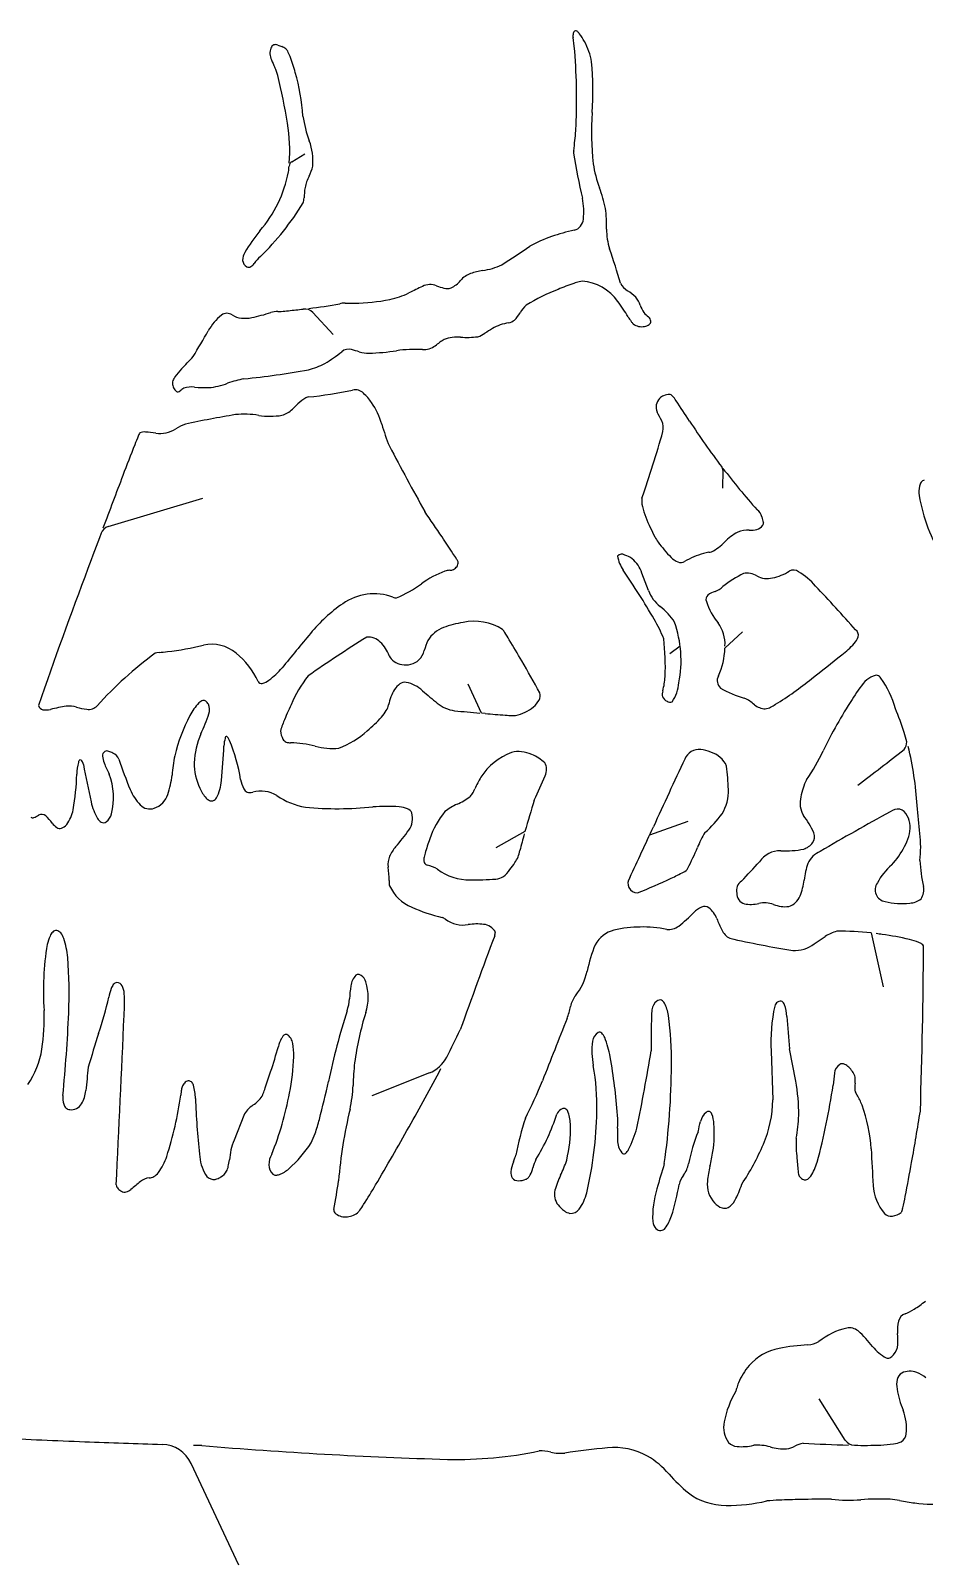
# Model space of a CAD drawing. Extents: x 0 to 14, y 0 to 15.2.
# Drawn here: x 6.05 to 10.11, y 0 to 6.98 of the extents above; entities that cross this region are included whole.
import ezdxf

# ---------------------------------------------------------------- set-up
doc = ezdxf.new("R2010")
doc.units = 0
doc.layers.add('WHITE', color=7, linetype='CONTINUOUS')

msp = doc.modelspace()

# ---------------------------------------------------------------- linework, layer by layer
at = {"layer": 'WHITE', "linetype": 'CONTINUOUS'}
for p, q in [((7.173735, 6.910966), (7.192174, 6.90422)), ((8.520611, 6.905824), (8.514945, 6.945328)), ((8.51821, 6.431275), (8.521139, 6.455176)), ((7.236982, 6.380543), (7.296997, 6.416816)), ((7.332104, 5.695695), (7.424535, 5.595976)), ((9.195776, 4.978297), (9.194435, 4.897139)), ((6.403086, 4.72212), (6.832537, 4.851561)), ((8.857514, 4.431226), (8.827379, 4.510952)), ((9.204981, 4.168911), (9.285121, 4.243227)), ((6.623361, 4.148424), (6.616803, 4.146137)), ((6.634291, 4.150041), (6.623361, 4.148424)), ((9.001982, 4.179058), (8.95511, 4.143307)), ((8.099029, 3.873771), (8.039152, 4.006549)), ((8.116201, 3.872316), (8.099029, 3.873771)), ((8.86338, 3.321064), (9.038491, 3.382577)), ((8.296676, 3.336064), (8.163893, 3.26187)), ((7.679309, 3.113378), (7.679183, 3.099187)), ((9.869414, 2.874839), (9.923967, 2.629591)), ((9.611081, 2.825742), (9.660613, 2.858958)), ((9.415522, 2.337025), (9.422839, 2.116222)), ((9.526516, 2.201431), (9.499005, 2.347905)), ((7.862364, 2.238408), (7.600747, 2.135049)), ((6.734745, 2.156471), (6.732368, 2.136629)), ((9.806148, 2.13801), (9.798861, 2.151105)), ((7.018656, 2.044769), (6.975402, 1.932531)), ((8.243908, 1.833749), (8.251109, 1.852644)), ((10.009107, 1.609917), (10.006329, 1.603605)), ((9.751865, 0.568993), (9.632792, 0.757226)), ((6.828102, 0.544195), (6.790768, 0.545267)), ((6.996083, 0), (6.779817, 0.463121))]:
    msp.add_line(p, q, dxfattribs=at)
for centre, radius, start, end in [((7.163584, 6.891207), 0.022214, 62.808974, 162.55349), ((8.570417, 6.952426), 0.055924, 168.001814, 187.291216), ((8.531908, 6.961595), 0.016379, 113.190395, 171.373253), ((8.526545, 6.966764), 0.009946, 48.070671, 96.270693), ((8.494932, 6.926079), 0.061448, 38.078317, 51.49265), ((8.345363, 6.811637), 0.249774, 27.565894, 37.582651), ((8.305844, 6.782241), 0.298512, 10.242338, 29.05753), ((7.207658, 6.873653), 0.069613, 159.644179, 205.108069), ((7.746444, 7.097323), 0.652919, -157.181626, -153.89163), ((7.164056, 6.830119), 0.079257, 54.799275, 69.220238), ((7.180258, 6.863996), 0.0427, 26.349045, 46.330356), ((7.015802, 6.775538), 0.229418, 21.5038, 27.916435), ((6.548448, 6.595669), 0.730185, 15.155605, 21.192656), ((5.776384, 6.663773), 2.754881, -2.499132, 5.040655), ((7.005167, 6.732831), 0.173125, 13.356031, 26.468032), ((4.350256, 6.090787), 2.904566, 9.220602, 13.580743), ((6.282213, 6.513395), 1.008717, 4.275048, 15.712712), ((7.021212, 6.705021), 1.583755, -3.651175, 4.7192), ((7.818732, 6.663634), 0.535889, -171.949973, -159.473186), ((9.985123, 6.516565), 1.386141, 176.376688, 185.980527), ((6.439562, 6.427815), 0.788255, -3.922901, 9.373855), ((7.090297, 6.621115), 1.440433, -6.615194, -3.082822), ((7.076754, 6.385106), 0.256646, -5.320711, 20.676821), ((8.613317, 6.417441), 0.096108, 171.72377, 178.558756), ((12.172621, 7.026905), 3.705445, -170.570988, -167.33972), ((6.439562, 6.427815), 0.788255, -6.802406, -4.843619), ((7.249913, 6.359147), 0.025, 121.148558, 175.156379), ((7.184142, 6.387673), 0.150479, -28.906202, -10.091193), ((9.134142, 6.450354), 0.533381, -171.568094, -159.279054), ((6.657374, 6.444113), 0.57544, -40.944039, -10.986189), ((7.487998, 6.223598), 0.194858, 152.047526, 168.215988), ((7.219884, 6.218466), 0.072956, -19.92034, -1.726794), ((7.791978, 6.192997), 0.499714, 171.901794, 177.330929), ((8.254506, 6.151747), 0.309254, -5.971237, 11.761058), ((8.008056, 6.025476), 0.670193, 12.367212, 20.632622), ((6.222994, 6.84193), 1.247224, -45.674737, -31.319564), ((7.972947, 6.087381), 0.694565, -1.015364, 6.749756), ((8.505226, 6.124379), 0.057058, -74.397652, -4.829125), ((8.935715, 6.069897), 0.268362, 178.894877, 198.605319), ((7.799536, 5.503201), 0.904681, 141.448455, 149.053946), ((8.670384, 5.330701), 0.75376, 101.463982, 117.759369), ((7.05067, 5.935976), 0.036819, -174.519133, -118.962451), ((7.090091, 5.93138), 0.076079, 150.869206, 179.186945), ((7.18482, 5.839544), 0.142458, 129.3632, 146.250091), ((7.012919, 7.824769), 2.246064, -58.365609, -54.43422), ((6.813155, 5.317552), 1.983628, 14.920541, 19.64029), ((7.042148, 5.91758), 0.016661, -123.961217, -54.63295), ((7.022567, 5.947565), 0.052464, -56.148502, -33.393494), ((8.087267, 5.76729), 0.111575, 109.689597, 138.661886), ((8.160566, 5.553471), 0.337603, 99.533998, 109.1757), ((8.064812, 6.174659), 0.290988, -82.131535, -64.306248), ((8.63288, 4.087471), 1.903794, 114.89199, 116.968951), ((7.866925, 5.741642), 0.080907, 69.716646, 115.922048), ((8.009875, 6.099901), 0.304853, -112.14273, -105.492053), ((7.942324, 5.85927), 0.054928, -104.633464, -70.510356), ((7.914062, 5.911225), 0.113717, -65.814989, -38.146009), ((8.757273, 5.002787), 0.856114, 111.26865, 122.06522), ((8.964459, 4.539288), 1.363427, 109.099441, 112.316961), ((8.679592, 5.3601), 0.494589, 106.00701, 109.028912), ((8.563761, 5.76952), 0.069119, 95.894092, 107.300001), ((8.541769, 5.625396), 0.213398, 34.437857, 85.997684), ((8.810071, 5.873455), 0.092013, -150.606858, -121.08415), ((8.652609, 5.614044), 0.211448, 45.688708, 58.666681), ((7.059398, 7.961849), 2.261857, -83.518539, -79.92774), ((7.470089, 5.694192), 0.043378, 95.842767, 110.391584), ((7.479307, 5.603036), 0.135, 89.808466, 95.796437), ((7.539608, 9.641906), 3.90433, -90.878327, -90.266547), ((7.510944, 6.593123), 0.855569, -89.296741, -78.44282), ((7.614199, 6.101484), 0.353222, -78.874954, -63.917986), ((8.384731, 5.629657), 0.128243, 129.722227, 149.610056), ((7.721322, 5.017809), 1.23421, 32.193188, 36.161762), ((8.712501, 5.693066), 0.113737, 18.074706, 39.457839), ((8.954047, 5.77148), 0.140218, -162.087388, -147.270682), ((7.069771, 5.496235), 0.241658, 129.04966, 151.221897), ((6.942233, 5.651046), 0.041111, 53.867959, 126.935061), ((7.015583, 5.758213), 0.088782, -123.582697, -94.610522), ((7.022549, 5.844672), 0.175521, -94.608669, -79.31727), ((6.895204, 6.434399), 0.778794, -78.153262, -71.546689), ((7.170218, 5.607918), 0.092244, 87.782567, 107.997627), ((7.177487, 5.820267), 0.12023, -91.763409, -84.226255), ((7.08208, 7.020691), 1.324415, -85.344207, -83.933374), ((6.68019, 10.776971), 5.102133, -83.903529, -83.141636), ((7.295434, 5.661705), 0.05, 42.828027, 96.858365), ((8.210728, 5.711285), 0.063293, -79.948376, -52.27944), ((8.113385, 5.787713), 0.185781, -42.91174, -30.103099), ((9.386154, 6.06491), 0.732535, -147.874507, -145.990023), ((8.829383, 5.688091), 0.060244, -146.881675, -133.161083), ((8.944813, 5.789954), 0.143911, -139.067496, -127.095672), ((8.840629, 5.653211), 0.028005, 4.629354, 51.627595), ((8.850987, 5.65536), 0.017556, -55.782026, 0.361202), ((1.697697, 8.553773), 5.93961, -30.997852, -29.681874), ((7.99149, 5.413408), 0.170516, 85.715223, 111.245244), ((8.033848, 5.917618), 0.335481, -95.064962, -81.698137), ((8.049973, 5.695344), 0.114352, -73.585158, -55.475355), ((8.311421, 5.325979), 0.338194, 112.079663, 125.551574), ((8.277387, 5.353699), 0.300456, 100.666414, 108.049034), ((8.827033, 5.69481), 0.06385, -127.489479, -78.209446), ((8.831975, 5.681598), 0.049953, -80.662903, -54.673381), ((7.041252, 6.050131), 0.68044, -59.439126, -51.564607), ((7.495826, 5.478604), 0.049826, 74.38911, 129.347777), ((7.216558, 4.425922), 1.138918, 73.29508, 75.10921), ((7.586876, 5.665933), 0.155217, -106.061755, -89.399333), ((7.553483, 6.619588), 1.109416, -88.191081, -81.738508), ((7.79835, 4.946253), 0.581742, 86.722702, 98.446846), ((7.836437, 5.612562), 0.085654, -93.232371, -52.395055), ((7.591993, 5.971403), 0.519721, -55.186735, -52.219185), ((7.969147, 5.48546), 0.09541, 114.419877, 128.007785), ((5.098735, 7.056823), 2.301514, -44.662624, -42.74035), ((7.242616, 5.726232), 0.299276, -76.514327, -61.105929), ((6.723651, 5.375496), 0.028647, 156.706383, 184.362783), ((6.775303, 5.383398), 0.080847, -172.836562, -158.005546), ((6.780499, 5.352103), 0.090117, 145.605536, 157.338366), ((6.965457, 5.220215), 0.31727, 136.398211, 144.820083), ((6.824877, 5.705217), 0.352953, -84.377767, -69.9487), ((7.106176, 4.934627), 0.467375, 100.63395, 110.056544), ((6.641137, 9.138934), 3.764066, -84.224325, -79.727115), ((6.736371, 5.367711), 0.038874, -157.953405, -127.423959), ((6.719296, 5.351127), 0.015717, -114.623915, -49.195045), ((6.903292, 5.091897), 0.302248, 121.055974, 125.08391), ((6.783837, 5.244944), 0.111983, 84.119557, 109.005183), ((6.849891, 5.963059), 0.609172, -95.140491, -89.100348), ((7.356097, 5.197854), 0.121943, 111.299061, 132.494381), ((7.118104, 7.200882), 1.899317, -84.146594, -77.989376), ((7.524086, 5.288529), 0.055662, 45.564725, 101.132918), ((7.40565, 5.156128), 0.23326, 33.928642, 47.560947), ((8.94676, 5.266002), 0.054715, 134.930093, 204.769624), ((8.945075, 5.269347), 0.05117, 111.347537, 136.240093), ((8.958156, 5.236377), 0.08664, 93.145921, 111.467454), ((8.951334, 5.303752), 0.019245, 40.18556, 83.835047), ((8.839821, 5.197147), 0.173484, 34.014361, 43.320198), ((7.020908, 4.826681), 0.406368, 80.608705, 95.619667), ((7.161578, 5.334902), 0.111074, -73.79061, -45.263173), ((8.317448, 4.137802), 1.552992, 132.227324, 133.94314), ((7.311466, 5.089712), 0.348488, 16.276768, 34.345962), ((7.955436, 4.730666), 1.072034, 26.15428, 28.553602), ((0.140166, -0.611351), 10.63401, 33.138588, 33.734486), ((6.598342, 5.362567), 0.225198, -72.370425, -60.370123), ((6.907077, 4.814109), 0.404189, 112.265513, 119.234175), ((7.803918, 0.254939), 5.043723, 99.388857, 102.015547), ((7.137811, 5.571789), 0.347885, -98.362229, -80.941206), ((8.625113, 5.472163), 1.0197, -163.783024, -157.877594), ((8.84884, 5.170042), 0.076435, -12.000215, 25.715787), ((11.825431, 6.999541), 3.311304, -147.120121, -142.720106), ((19.031466, 0.188132), 13.435685, 158.582182, 159.221281), ((8.462527, 4.332519), 2.083223, 157.373268, 158.54821), ((6.63037, 5.099789), 0.096955, 149.73995, 159.34459), ((6.567153, 5.094996), 0.057443, 84.796923, 110.936823), ((6.475734, 4.050771), 1.105662, 82.551045, 84.986299), ((6.640101, 5.300117), 0.154452, -97.824021, -80.141252), ((2.329993, 7.069277), 6.866108, -18.842371, -16.196043), ((21.382231, 12.309086), 15.488052, -152.210421, -150.959254), ((62.359008, -16.246198), 59.775335, 159.226521, 159.471953), ((9.17078, 4.978711), 0.025, -0.946728, 37.279895), ((11.825431, 6.999541), 3.311304, -142.570448, -138.35054), ((10.202199, 4.880824), 0.116114, 167.519647, 188.831893), ((10.140069, 4.89443), 0.052512, 145.783958, 167.365074), ((10.117444, 4.909456), 0.025355, 105.142714, 145.111354), ((8.914679, 4.83756), 0.087686, 170.680114, 195.449543), ((9.364298, 4.956878), 0.552864, -165.044496, -154.354904), ((10.849091, 4.993077), 0.772658, -170.307862, -147.754183), ((-7.327722, -5.631569), 18.404524, 34.055945, 34.491805), ((9.323573, 4.757846), 0.049487, 9.314357, 56.144541), ((9.488207, 4.786657), 0.117653, -169.816231, -157.216969), ((62.359008, -16.246198), 59.775335, 159.495707, 159.65931), ((6.417515, 4.674247), 0.05, 106.773349, 159.495706), ((3.936243, 1.980785), 4.809494, 33.005491, 34.068756), ((9.5629, 5.041205), 0.768462, -155.095584, -151.629866), ((9.086225, 4.780746), 0.225293, -152.310791, -145.165047), ((9.377153, 4.486503), 0.239592, 118.464361, 136.332861), ((9.308793, 4.585608), 0.120573, 86.62509, 112.341154), ((9.319713, 4.863557), 0.157631, -91.389236, -78.842597), ((9.339588, 4.7523), 0.044676, -76.239711, -32.641578), ((9.368183, 4.736664), 0.012372, -43.15564, 20.993278), ((9.451492, 5.057379), 0.683369, -143.620915, -135.941549), ((9.174636, 4.345128), 0.263669, 99.440808, 104.704082), ((9.119913, 4.687883), 0.08345, -82.09757, -72.683283), ((9.049517, 4.798727), 0.212989, -63.439724, -43.567408), ((7.179191, 4.088341), 0.941871, 31.072795, 32.948411), ((7.952018, 4.567173), 0.044313, -62.902623, -35.517095), ((7.921979, 4.53329), 0.076049, 21.756039, 32.782186), ((7.965749, 4.557006), 0.027231, -34.88827, 9.452979), ((8.736797, 4.571185), 0.025594, 58.766094, 138.33043), ((8.871255, 4.610798), 0.15523, -171.629585, -145.844588), ((8.718321, 4.489115), 0.108694, 53.267051, 73.017536), ((8.701217, 4.473314), 0.131656, 16.611784, 51.414139), ((9.029633, 4.652974), 0.099027, -134.356396, -112.606537), ((9.004692, 4.594335), 0.035309, -111.820748, -60.532148), ((9.212775, 4.235487), 0.379508, 106.072165, 120.167485), ((26.223693, -2.996272), 21.28808, 159.29057, 161.073166), ((8.082639, 4.112519), 0.433708, 110.15258, 126.310234), ((7.96059, 4.425361), 0.098204, 93.482177, 106.184258), ((7.952857, 4.568311), 0.044961, -87.746356, -64.515029), ((6.122991, 2.713442), 3.184373, 29.898968, 34.643233), ((9.523716, 4.038596), 0.525651, 116.502707, 128.636163), ((9.303933, 4.416207), 0.093972, 60.385632, 99.051549), ((9.397767, 4.586743), 0.100692, -118.080285, -76.660579), ((9.378343, 4.70179), 0.217251, -78.676896, -56.750725), ((9.516057, 4.484143), 0.040487, 54.594111, 117.347979), ((9.380504, 4.250851), 0.310154, 40.433488, 59.157427), ((7.610506, 4.172078), 0.244716, 69.310398, 125.426855), ((7.711119, 4.436633), 0.03833, -111.670596, -86.226843), ((7.522897, 4.865388), 0.504454, -67.782615, -53.095021), ((9.023573, 4.496832), 0.178548, -158.442196, -129.207586), ((9.1419, 4.392602), 0.023253, 127.688406, 206.885654), ((9.212403, 4.287491), 0.149775, 110.486155, 124.447019), ((9.129093, 4.519265), 0.096546, -71.339071, -46.530718), ((5.53131, 0.546637), 5.651666, 40.97048, 43.710258), ((7.885264, 3.772345), 0.729751, 124.812694, 140.478995), ((8.767764, 4.16079), 0.243956, 31.346188, 54.131022), ((9.396179, 4.466858), 0.287787, -162.86871, -140.606243), ((7.972555, 4.135394), 0.135606, 110.093323, 149.22983), ((8.078136, 3.867468), 0.423557, 98.439247, 111.05496), ((8.067034, 4.051799), 0.24013, 57.844556, 102.276643), ((8.397523, 4.008111), 0.567328, 21.097643, 31.053867), ((8.480039, 4.113444), 0.525789, -11.111056, 19.354662), ((9.047459, 4.189303), 0.158001, -3.717649, 36.920382), ((6.872917, 4.013196), 0.173964, 50.11559, 102.382019), ((24.231866, -9.838213), 22.00082, 140.227096, 140.757172), ((10.176442, -0.002921), 4.957691, 121.614491, 125.301134), ((7.587448, 4.148608), 0.071096, 42.958393, 97.950361), ((7.515376, 4.071424), 0.176594, 21.142581, 45.351166), ((8.102445, 4.088396), 0.272504, 154.719346, 165.09187), ((8.097956, 4.176453), 0.124781, 30.944316, 39.068135), ((6.792621, 3.348371), 1.670583, 30.9636, 32.282351), ((1.721748, 0.310377), 7.581857, 30.091298, 30.934368), ((7.848716, 4.084663), 1.085637, -2.377314, 6.753137), ((9.49096, 4.467302), 0.409253, -53.251917, -42.505862), ((9.738076, 4.242996), 0.075539, -43.725083, -16.481744), ((9.783305, 4.228664), 0.028117, -14.626652, 57.077773), ((7.657153, 2.727907), 1.758893, 126.2621, 137.856085), ((6.257036, 8.023982), 3.892266, -84.437912, -83.87394), ((6.500212, 5.588507), 1.444861, -83.155485, -76.577238), ((6.768405, 3.87706), 0.345517, 23.992816, 51.293055), ((7.734613, 4.158886), 0.059484, -156.451279, -123.710264), ((7.746083, 4.182959), 0.09619, -44.154546, -14.728833), ((8.872527, 4.180312), 0.33265, -24.283431, -1.963975), ((5.177296, 9.734476), 7.217009, -52.222571, -50.829107), ((6.919261, 4.315637), 0.361279, -53.651925, -40.774814), ((7.753035, 4.185775), 0.092077, -123.959423, -100.265047), ((7.754974, 4.184433), 0.091127, -101.615686, -48.718351), ((3.83804, 1.502027), 5.153402, 28.564392, 30.42502), ((7.097293, 4.022997), 0.0143, -157.630788, -112.909115), ((7.098228, 4.029489), 0.020711, -108.298003, -76.091473), ((7.076157, 4.10032), 0.094873, -73.434439, -52.899074), ((7.739622, 3.700005), 0.54867, 141.28341, 157.250383), ((7.865232, 3.878801), 0.190901, 147.312833, 170.102583), ((7.781565, 3.932636), 0.09141, 125.700109, 147.390733), ((7.752075, 3.973045), 0.041388, 83.355014, 125.190509), ((7.722944, 3.855362), 0.162376, 47.935993, 77.942098), ((8.547184, 4.068726), 0.38733, -13.899285, -4.307869), ((8.819448, 4.026047), 0.177072, -34.49628, -4.511665), ((9.213527, 4.021769), 0.043591, 150.083563, 230.146999), ((9.398684, 4.336445), 0.408178, -121.470148, -104.973606), ((8.68829, 5.143123), 1.437692, -58.719673, -50.725285), ((10.406886, 3.559002), 0.729192, 140.922271, 148.811075), ((9.927749, 3.921675), 0.130245, 112.531279, 131.868345), ((9.891903, 4.021276), 0.025026, 28.783323, 124.187453), ((9.565134, 3.783521), 0.428948, 14.985258, 35.617266), ((6.111497, 3.914623), 0.025598, -166.713908, -100.541638), ((6.313536, 3.9448), 0.053882, -98.659297, -42.908299), ((6.990752, 3.753571), 0.242501, 136.480818, 153.177527), ((6.844682, 3.890535), 0.042285, 105.385859, 134.767613), ((6.837016, 3.914238), 0.017433, 56.175802, 101.761712), ((6.82459, 3.899163), 0.036924, 24.629044, 53.17661), ((6.800401, 3.889275), 0.063042, -16.447669, 23.636482), ((8.588711, 3.278676), 1.495845, 154.943754, 158.183798), ((7.598303, 3.929358), 0.080841, -32.334501, -12.678612), ((8.798186, 5.053467), 1.44747, -131.888795, -128.458088), ((8.000651, 4.045023), 0.161797, -129.404541, -98.527257), ((8.268544, 3.985198), 0.105988, -51.192519, -29.086717), ((8.325922, 3.953297), 0.040337, -29.108369, 18.515977), ((8.953339, 3.960798), 0.033639, 153.736989, 250.38687), ((8.956342, 3.945742), 0.021931, -130.678371, -65.649648), ((9.23344, 3.801623), 0.152692, 46.254517, 66.950856), ((9.400403, 3.999092), 0.106607, -125.155417, -96.435458), ((9.363026, 4.00965), 0.119236, -77.686258, -53.004357), ((11.477602, 2.829662), 2.024039, 146.844972, 154.429289), ((6.120111, 3.980046), 0.09156, -98.350536, -76.83264), ((6.431754, 2.732095), 1.194726, 100.559764, 104.086774), ((6.217128, 3.750316), 0.156331, 74.394004, 91.584096), ((6.349599, 4.228947), 0.340294, -105.408172, -97.458936), ((7.486909, 3.489206), 0.804656, 152.320087, 166.260396), ((5.906539, 4.199294), 1.009076, -24.587419, -18.960729), ((7.219403, 4.231103), 0.566827, -50.514506, -41.367534), ((7.469998, 4.008025), 0.231337, -40.921442, -31.80067), ((8.939281, 13.68969), 9.851816, -95.607322, -94.93493), ((8.746572, 11.212811), 7.367512, -94.90828, -94.197448), ((8.318584, 5.393077), 1.532062, -94.164826, -92.980395), ((8.247674, 3.986024), 0.123247, -94.070325, -87.108898), ((8.211427, 4.052394), 0.194161, -77.367337, -50.485348), ((8.51214, 3.290807), 1.586661, 18.175672, 22.360845), ((7.169881, 3.628556), 0.377248, 156.424816, 176.932239), ((6.941132, 3.760847), 0.006818, 82.349216, 179.552083), ((6.932283, 3.752836), 0.0177, 30.762657, 56.549532), ((7.269199, 3.795685), 0.082619, -178.821095, -150.574072), ((7.245812, 3.786394), 0.059698, 159.251922, 172.694485), ((7.719999, 3.626612), 0.560045, 158.20191, 161.151678), ((7.301458, 4.103633), 0.416648, -68.914859, -48.076043), ((9.757886, 3.693265), 0.277603, 10.498425, 19.45749), ((6.397785, 3.681722), 0.020534, 119.281892, 188.370335), ((6.397942, 3.680326), 0.021836, 67.337657, 117.848618), ((6.344853, 3.538977), 0.172813, 62.570068, 69.151933), ((4.380797, 3.830132), 2.550132, -5.908113, -2.368547), ((7.118568, 3.714042), 0.190118, 165.731556, 176.773619), ((6.866224, 3.710564), 0.096119, 23.6979, 32.274029), ((6.274819, 3.4592), 0.73872, 8.815501, 23.11424), ((7.223319, 3.771505), 0.030814, -147.819711, -111.122126), ((7.229996, 3.788628), 0.049193, -111.190433, -87.863498), ((7.215033, 3.213539), 0.526199, 75.866354, 88.170659), ((7.423492, 4.034036), 0.320368, -104.454889, -85.011662), ((8.26713, 3.606008), 0.093825, 81.501031, 109.389364), ((8.254524, 3.513212), 0.187469, 67.062971, 81.882211), ((9.088319, 3.638406), 0.07084, 84.316077, 157.459629), ((9.062123, 3.498241), 0.213258, 68.475894, 81.04026), ((8.780151, 4.111966), 0.962709, -34.228841, -25.119551), ((-0.263168, 16.802071), 16.647958, -52.773994, -51.858059), ((9.980904, 3.741342), 0.05, -40.707486, 2.870713), ((8.430098, 3.340383), 1.652585, 3.930272, 13.354621), ((6.57504, 3.581993), 0.315117, 167.455161, 177.395562), ((6.285744, 3.646673), 0.018681, 128.60791, 168.374999), ((6.276195, 3.652066), 0.009443, 34.176019, 102.896886), ((6.239404, 3.630927), 0.051854, 10.882556, 30.661745), ((10.049836, 4.328194), 3.821851, -169.637183, -167.028343), ((6.477317, 3.684896), 0.100038, -176.467757, -158.188537), ((6.883331, 3.850423), 0.538495, -157.888407, -151.972855), ((6.405706, 3.645863), 0.050139, 22.139462, 68.032562), ((8.427792, 4.313832), 2.079536, -161.812703, -157.757731), ((7.920931, 3.467195), 1.234192, 170.056144, 174.19103), ((7.076346, 3.651816), 0.283189, -179.378688, -155.041178), ((8.327598, 3.436582), 0.273718, 109.555002, 147.641629), ((8.270045, 3.532944), 0.163382, 44.606887, 69.379442), ((8.342071, 3.619106), 0.052707, 1.892973, 32.823951), ((32.963789, -7.611568), 26.463942, 154.777671, 155.513155), ((9.109182, 3.587829), 0.113179, 23.694364, 74.007112), ((8.047755, 3.494998), 1.173248, 1.575295, 6.770262), ((5.172927, 3.62679), 1.087749, -10.141639, -1.605583), ((6.124414, 3.490186), 0.303162, -14.217193, 20.708784), ((6.311651, 3.629619), 0.383265, -19.002542, -5.616349), ((6.700752, 3.585884), 0.217399, -26.383603, -4.814276), ((7.166916, 3.602345), 0.164844, -169.537642, -153.95529), ((8.531027, 3.324781), 0.505601, 149.277997, 156.073668), ((3.579839, 5.670081), 5.239307, -24.718077, -23.400701), ((8.301967, 3.623562), 0.092823, -21.699308, -1.675714), ((9.798156, 3.453156), 0.251113, 152.15608, 170.782848), ((6.713187, 3.616036), 0.228401, -156.968858, -136.022469), ((6.580267, 3.53475), 0.098422, -71.037229, -17.701195), ((6.971235, 3.598674), 0.165515, -156.365782, -138.193598), ((6.868451, 3.505515), 0.031555, -70.592571, -30.97243), ((7.047853, 3.545514), 0.032941, -151.836591, -113.679037), ((7.047473, 3.555736), 0.042385, -107.648545, -73.531154), ((7.096024, 3.378559), 0.141335, 58.57137, 104.981019), ((7.354542, 3.767307), 0.325672, -124.576429, -99.851784), ((7.889041, 3.695604), 0.255551, -66.969962, -52.231357), ((7.998975, 3.543531), 0.068293, -46.989027, -30.50147), ((7.843592, 3.635241), 0.248722, -30.536728, -25.074587), ((9.021641, 3.519138), 0.199083, -30.976985, 2.335622), ((9.658273, 3.464882), 0.111684, 165.217161, 209.875489), ((6.090041, 3.461131), 0.155803, -36.834271, -9.559428), ((6.612288, 3.536462), 0.294306, -167.009885, -151.23398), ((6.592759, 3.498702), 0.060271, -136.795064, -71.13241), ((6.885271, 3.52365), 0.051444, -136.6535, -115.179721), ((6.873058, 3.498432), 0.023428, -114.389756, -75.470396), ((7.444127, 5.030485), 1.590698, -95.241172, -84.166436), ((7.667773, 2.570688), 0.879523, 86.240371, 94.040264), ((7.714383, 3.317158), 0.131625, 68.095255, 85.179211), ((7.751755, 3.409193), 0.032295, 20.820371, 68.697309), ((7.69467, 3.394668), 0.091063, -35.220423, 16.591724), ((8.233111, 3.179269), 0.388953, 140.513515, 161.578013), ((8.080207, 3.245751), 0.233235, 113.015601, 129.158408), ((13.106488, 1.988764), 4.994948, 162.638611, 164.351646), ((16.307739, -8.145569), 13.200095, 118.764177, 120.350337), ((9.997709, 3.362146), 0.07617, 88.526019, 123.399872), ((9.981499, 3.385218), 0.056097, 23.211711, 71.102244), ((-3.072216, 2.0913), 13.22139, 5.362164, 5.914357), ((6.060644, 3.41539), 0.017105, -124.001284, -73.287076), ((5.997253, 3.557597), 0.172676, -66.696978, -58.693927), ((6.101039, 3.387156), 0.026878, 47.596593, 121.543493), ((5.944262, 3.220922), 0.255376, 36.667911, 46.773901), ((6.216925, 3.425745), 0.085658, -142.353571, -122.979153), ((6.183763, 3.376354), 0.026191, -120.935637, -75.338539), ((6.172083, 3.403789), 0.055859, -70.866355, -40.210728), ((6.395444, 3.419402), 0.047921, -149.154439, -120.354322), ((6.380809, 3.398702), 0.022766, -114.889679, -52.923931), ((6.351931, 3.434912), 0.069077, -51.919984, -16.122602), ((-47.65796, 29.420448), 62.256243, -24.98346, -24.748931), ((8.802689, 3.696032), 0.479439, -49.453399, -35.639393), ((9.238287, 3.163051), 0.406246, 24.234289, 37.303294), ((9.86059, 3.360727), 0.185823, -30.155091, 0.322237), ((9.941785, 3.355835), 0.104794, 3.247387, 29.43025), ((6.934815, 3.94433), 1.028877, -41.183033, -35.822638), ((8.571685, 3.036369), 0.755876, 159.410865, 164.618361), ((13.106488, 1.988764), 4.994948, 164.478639, 165.384483), ((9.434034, 3.130974), 0.377481, 147.872993, 159.562873), ((9.534518, 3.341005), 0.08944, -71.314622, -39.645793), ((9.56187, 3.31202), 0.050123, -34.073345, 20.78005), ((9.505406, 3.266058), 0.589055, -6.060289, 5.923614), ((7.763928, 3.18674), 0.089848, 155.937218, 187.795677), ((7.862709, 3.140238), 0.199017, 140.492789, 155.308514), ((7.881313, 3.204098), 0.044897, 167.115199, 182.635842), ((8.147131, 3.153475), 0.315467, 164.67281, 168.918445), ((8.141609, 3.270713), 0.133319, -34.780256, -9.309473), ((7.495285, 3.939782), 1.723556, -26.548529, -23.128368), ((9.45465, 3.137645), 0.110571, 88.085658, 146.654869), ((9.478483, 3.668656), 0.420984, -92.74202, -78.394567), ((9.683135, 3.143219), 0.111812, 113.854756, 154.845524), ((9.64597, 3.467868), 0.42549, -41.854403, -28.111789), ((7.293784, 3.116404), 0.385537, -0.449745, 8.674757), ((7.859853, 3.205022), 0.02358, -172.716375, -107.275356), ((7.812746, 3.008985), 0.178095, 60.766186, 76.98614), ((8.047147, 3.363432), 0.247687, -126.527174, -90.014642), ((8.116547, 3.23523), 0.132381, -51.721392, -33.223409), ((7.891063, 3.438106), 0.434624, -39.321443, -34.064217), ((8.381543, 4.349594), 1.355965, -64.692807, -62.042892), ((9.009656, 3.180469), 0.029584, -75.159306, -21.912802), ((6.213427, 6.056774), 4.2527, -43.849983, -42.23137), ((10.040947, 3.044707), 0.481692, 162.351386, 171.551441), ((10.130928, 2.984132), 0.261091, 130.059623, 153.170326), ((10.69165, 3.227081), 0.60093, -177.786334, -166.390662), ((7.705958, 3.099647), 0.026779, -179.016647, -157.477602), ((7.857498, 3.171044), 0.19427, -155.145576, -112.742878), ((8.008433, 6.149065), 3.033567, -89.269975, -87.061314), ((8.157499, 3.194927), 0.075715, -85.107999, -57.163331), ((8.807525, 3.10033), 0.04313, 143.288868, 270.38351), ((7.695741, 5.829495), 2.987025, -68.142411, -64.935093), ((9.310273, 3.067006), 0.052928, 124.508628, 192.123108), ((9.302883, 3.142795), 0.263023, -22.288627, -5.961343), ((9.941296, 3.070651), 0.053484, 144.153339, 261.340702), ((10.03751, 3.071126), 0.071578, -34.56121, 11.732756), ((9.308528, 3.055141), 0.050009, 179.141426, 252.571765), ((9.322369, 3.159848), 0.155121, -100.706779, -76.360381), ((9.383866, 2.888819), 0.122837, 69.908501, 101.703982), ((9.481197, 3.152438), 0.158177, -110.399136, -84.977237), ((9.468223, 3.074686), 0.084204, -71.425024, -22.076731), ((10.007653, 3.303634), 0.295383, -104.590468, -82.825441), ((10.042077, 3.094476), 0.083948, -88.315442, -49.626175), ((8.090577, 3.679774), 0.753776, -114.132759, -103.015312), ((7.884102, 2.868456), 0.085222, 53.272371, 64.480131), ((8.016949, 3.052844), 0.142057, -125.198454, -80.999381), ((8.686533, 3.316991), 0.513855, -53.109198, -42.784385), ((9.153748, 2.876955), 0.128053, 115.561222, 134.710301), ((9.112368, 2.961767), 0.033696, 54.301427, 114.311222), ((9.061142, 2.899288), 0.114442, 20.926101, 51.725853), ((10.050241, 3.294166), 0.95058, -158.135829, -154.757937), ((6.31356, 2.779602), 0.192611, 155.068066, 167.189819), ((6.197148, 2.83484), 0.063772, 136.374401, 155.982787), ((6.167064, 2.864378), 0.021624, 83.902584, 138.03049), ((6.163168, 2.855483), 0.031022, 38.480599, 78.484803), ((6.117033, 2.819226), 0.089698, 19.611998, 38.273159), ((42.029838, -9.769333), 36.149639, 159.547676, 160.269784), ((8.07844, 2.682437), 0.233426, 82.562607, 99.684192), ((8.103047, 2.846771), 0.067362, 28.755477, 85.224751), ((8.114572, 2.879366), 0.04753, -20.967777, -0.228953), ((8.736263, 2.753798), 0.13844, 104.773946, 150.71274), ((8.829328, 2.3173), 0.584629, 79.038456, 102.683864), ((8.948759, 2.968762), 0.07794, -96.086752, -53.612602), ((9.264362, 2.923419), 0.08164, -154.907142, -116.933988), ((9.757276, 2.711601), 0.176233, 104.376624, 123.263976), ((9.735853, 1.71879), 1.163739, 83.409716, 91.099676), ((9.735853, 1.71879), 1.163739, 80.924627, 82.261626), ((9.749652, 1.599622), 1.27965, 76.739434, 82.376505), ((7.426438, 2.610589), 1.317814, 170.754835, 183.837048), ((5.837605, 2.729629), 0.383104, 5.082573, 18.207389), ((9.280399, 2.553752), 0.716776, 158.063694, 168.116478), ((10.310311, 7.629776), 4.900298, -102.767325, -99.363908), ((9.518104, 2.949417), 0.154726, -91.886692, -53.064967), ((9.967894, 2.532893), 0.321206, 68.377554, 76.444995), ((10.05372, 2.752419), 0.085509, 57.242111, 67.636156), ((-16.85536, 2.960401), 26.963098, -1.902457, -0.304687), ((10.08772, 2.804597), 0.023235, 32.315877, 58.129092), ((4.238667, 2.601969), 1.987117, -2.648958, 4.664657), ((7.593772, 2.621354), 0.089353, 136.989699, 171.825506), ((7.538244, 2.671084), 0.014905, 85.90037, 131.159095), ((7.537108, 2.656362), 0.02967, 58.197761, 85.74416), ((7.526764, 2.640535), 0.048574, 13.823604, 57.666786), ((7.353018, 2.583721), 0.231266, -17.904648, 17.208577), ((8.317314, 2.755653), 0.267246, -38.48421, -11.723388), ((4.474278, 3.040547), 1.985345, -18.277977, -13.340235), ((6.586861, 2.553505), 0.183113, 158.099599, 170.901157), ((6.485149, 2.598262), 0.072136, 144.487024, 160.951438), ((6.443111, 2.629379), 0.019863, 90.441564, 147.110397), ((6.443101, 2.622921), 0.026321, 26.78057, 90.311882), ((6.379529, 2.591937), 0.09704, 3.962019, 26.199803), ((5.640925, 2.557842), 0.836407, -3.942425, 2.796046), ((8.156679, 2.535453), 0.658774, 171.391557, 176.529646), ((8.606313, 2.522067), 0.10438, 139.867393, 169.8507), ((5.134485, 2.487389), 0.97772, -8.27389, 2.052251), ((10.332799, 1.602215), 2.988963, 162.09983, 168.465106), ((7.300498, 2.58574), 0.198888, -19.026419, -3.000103), ((8.922036, 2.093347), 1.412609, 162.733981, 172.215191), ((8.198752, 2.597169), 0.310044, -21.119212, -10.539071), ((11.078794, 2.39661), 2.20932, 176.64956, 181.477734), ((8.934431, 2.516578), 0.061861, 129.091893, 171.492998), ((8.910267, 2.548359), 0.021995, 70.758583, 132.442741), ((8.901651, 2.540197), 0.032993, 28.145801, 61.25953), ((8.760753, 2.471595), 0.189685, 8.63777, 26.340905), ((10.148579, 2.383122), 0.734505, 167.453326, 183.598208), ((9.469888, 2.528792), 0.040716, 129.2669, 160.053081), ((9.459862, 2.538533), 0.026876, 99.099052, 125.861139), ((9.457259, 2.551145), 0.014024, 56.681826, 96.744247), ((9.444928, 2.537084), 0.032648, 20.982743, 52.148849), ((9.27468, 2.477369), 0.213054, 4.933999, 19.582015), ((-0.41911, 2.793374), 6.648807, -5.675727, -2.441572), ((-255.903341, 14.211087), 262.639907, -2.724037, -2.555587), ((48.576152, -13.55179), 43.177025, 158.196157, 158.600069), ((7.528159, 2.301613), 1.433928, -1.13359, 7.95588), ((23.758681, 3.585929), 14.313318, -175.631588, -175.038028), ((10.606401, 1.038558), 4.465323, 162.007146, 164.063299), ((7.288123, 2.337973), 0.113322, 150.303369, 169.15842), ((7.272707, 2.35081), 0.093637, 144.050624, 152.454255), ((7.212215, 2.39523), 0.018595, 106.320724, 145.425695), ((7.210416, 2.396918), 0.016517, 42.537102, 101.972755), ((7.197306, 2.375861), 0.040956, 26.656124, 51.885506), ((7.152081, 2.353282), 0.091504, 12.43344, 26.587026), ((6.974075, 2.320004), 0.272563, -1.609756, 11.208275), ((1.931568, 5.354233), 6.736507, -26.864438, -25.684897), ((8.985596, 2.340489), 0.384823, 173.744363, 190.249474), ((8.659898, 2.372843), 0.057635, 121.812956, 170.43353), ((8.636044, 2.410719), 0.012878, 44.746483, 120.459469), ((8.599564, 2.374582), 0.064227, 22.344866, 44.732573), ((8.230029, 2.230343), 0.460906, 10.137858, 21.464574), ((5.724543, 2.404009), 0.381813, -34.866073, -8.634086), ((4.167556, 3.229064), 3.132443, -18.325737, -16.121017), ((6.213802, 2.352441), 1.033506, -11.460881, -2.223299), ((7.807247, 2.377915), 0.15, -68.44212, -26.864438), ((6.173461, 1.86129), 2.550324, 4.145652, 10.167038), ((-0.994979, 3.978681), 10.00042, -11.48283, -9.433208), ((11.273651, 1.692093), 4.993879, 173.416757, 174.647641), ((2.113362, 3.872453), 5.284867, -18.790084, -17.944998), ((8.901387, 2.138267), 1.386693, 173.93876, 178.215966), ((1.931568, 5.354233), 6.736507, -29.928379, -27.351116), ((7.532644, 2.082663), 1.09083, -1.119607, 9.996399), ((5.766225, 2.278653), 3.195587, -8.143886, -0.096977), ((10.750092, 2.096663), 1.057014, 172.382003, 175.318938), ((9.758809, 2.230596), 0.05674, 124.200371, 173.733632), ((9.73743, 2.260011), 0.020427, 70.816117, 120.97937), ((9.725164, 2.224791), 0.057722, 48.845385, 70.805113), ((9.684338, 2.176337), 0.121078, 25.754221, 49.388246), ((6.802527, 2.149389), 0.06815, 158.290094, 174.034909), ((6.803426, 2.150524), 0.06858, 142.225435, 159.448858), ((6.768144, 2.178271), 0.023698, 94.366525, 142.998727), ((6.767563, 2.17867), 0.023263, 54.678455, 93.013434), ((6.756765, 2.171982), 0.03531, 17.103632, 46.630735), ((6.529978, 2.112798), 0.269664, 2.105879, 14.950298), ((5.895579, 2.586309), 1.289954, -20.030119, -18.819402), ((2.413394, 3.309881), 5.112751, -14.527222, -12.538764), ((6.917726, 2.200918), 0.597957, -12.340933, -1.866977), ((6.11947, 3.127037), 2.438521, -26.67644, -22.281453), ((8.746394, 2.054569), 0.793826, -0.64181, 10.661403), ((6.672205, 2.626178), 3.056708, -15.030994, -8.33784), ((9.751351, 2.210126), 0.046058, 0.500789, 24.118374), ((9.908531, 2.172655), 0.113908, 170.533383, 186.865367), ((9.659945, 2.209775), 0.137464, -7.686233, 0.314232), ((6.316401, 2.127043), 0.119622, 175.792766, 194.895713), ((6.240282, 2.108615), 0.041361, -162.667942, -135.218297), ((6.234265, 2.128609), 0.057216, -95.878425, -32.571128), ((6.144834, 2.174538), 0.15759, -29.136898, -6.051436), ((5.177355, 2.344084), 1.56879, -18.002384, -7.598961), ((10.643689, 2.268137), 3.846979, -177.833494, -174.051124), ((6.953233, 2.245431), 0.18734, -54.511696, -37.202145), ((6.995435, 2.183273), 0.118596, -25.53051, -19.092411), ((5.875429, 2.388708), 1.372704, -22.250188, -10.138011), ((8.8999, 2.122673), 0.522978, -23.463846, -0.706819), ((9.829932, 2.169209), 0.03596, -163.570447, -149.771141), ((9.46215, 1.946548), 0.393691, 21.709958, 29.099537), ((6.229723, 2.09817), 0.026508, -135.167153, -92.849024), ((7.091999, 2.013752), 0.079633, 134.362195, 157.076059), ((7.238389, 1.863056), 0.289726, 127.506, 134.22242), ((6.396396, 2.283061), 0.999537, -18.706954, -14.819831), ((9.484604, 1.589152), 2.040949, 166.282899, 175.532105), ((9.539122, 1.623642), 1.306252, 161.770964, 169.344633), ((7.494256, 2.363785), 0.99774, -31.343983, -18.27157), ((8.491059, 2.028584), 0.054207, 126.008607, 155.606055), ((8.475006, 2.047613), 0.029431, 95.336955, 122.505391), ((8.473159, 2.060373), 0.016567, 54.503815, 93.08047), ((8.46061, 2.046597), 0.03514, 20.52354, 50.886208), ((8.313086, 1.998757), 0.190198, 0.321238, 18.439377), ((6.77846, 2.104223), 1.845304, -12.851147, -1.331366), ((8.247947, 2.014941), 0.47017, -3.420325, 3.745957), ((9.163328, 2.003733), 0.070367, 128.745363, 168.134366), ((9.131429, 2.045325), 0.018, 78.911285, 132.415157), ((9.125901, 2.043611), 0.021362, 21.417418, 65.114104), ((9.008648, 1.998952), 0.146831, 3.16675, 20.933195), ((9.023759, 2.050243), 0.516431, -12.189266, -0.506587), ((9.17173, 1.851453), 0.698948, 3.391172, 20.145738), ((-1.089367, 3.84175), 11.322472, -10.224212, -9.026878), ((7.13187, 2.031304), 0.222186, -29.748017, -18.044194), ((-3.702023, 8.411186), 13.145014, -30.552558, -29.224915), ((7.893373, 1.985918), 0.610067, -13.671038, 1.30599), ((9.312212, 1.953224), 0.595884, 176.761106, 181.949338), ((8.199465, 2.165957), 0.63145, -25.867856, -16.382757), ((9.797097, 1.680673), 0.770953, 157.883992, 169.144863), ((4.359104, 3.15472), 4.869837, -14.068824, -13.496096), ((8.543583, 1.965717), 0.613068, -7.901684, 3.867057), ((8.222872, 1.700369), 1.276988, 171.545337, 173.598648), ((7.468744, 1.733832), 0.531853, 158.062343, 163.136293), ((6.87324, 2.204061), 0.532893, -48.883502, -32.07776), ((8.81397, 1.933987), 0.097303, -179.392153, -143.202864), ((8.715931, 1.916909), 0.058086, -49.959533, -27.089296), ((8.348531, 2.352282), 1.120215, -33.603168, -23.007818), ((10.083782, 1.919144), 0.555672, 177.724799, 187.180979), ((23.463603, 2.567719), 13.610893, -177.157715, -176.459831), ((6.401324, 1.951319), 0.283395, -35.780995, -18.960459), ((7.05146, 1.887362), 0.23472, -175.619047, -151.669129), ((6.854416, 1.833285), 0.096441, -25.796672, -11.54108), ((6.610606, 1.886907), 0.34607, -12.163388, -7.331755), ((7.186151, 1.819035), 0.053383, 178.149287, 229.535645), ((7.234287, 1.81898), 0.101507, 150.521424, 178.995313), ((8.418937, 1.765751), 0.187773, 158.768996, 172.862627), ((8.141844, 1.89701), 0.117929, -22.099323, -15.664338), ((8.510696, 1.763515), 0.18331, 153.682421, 166.155324), ((8.003488, 1.999411), 0.507771, -26.405972, -18.09142), ((8.746182, 1.88202), 0.011937, -148.05099, -53.392248), ((14.430847, 0.148139), 5.751434, 163.038823, 164.220504), ((8.903356, 1.854803), 0.139614, -35.218756, -11.962704), ((9.573452, 1.707169), 0.449585, 166.174877, 175.02659), ((8.201174, 2.044625), 0.963576, -13.810956, -9.750509), ((12.950094, 2.110919), 3.427595, -175.628918, -174.526097), ((9.382449, 1.903892), 0.251931, -32.422917, -16.237762), ((1.894913, 3.276516), 8.285294, -11.130979, -10.040626), ((9.208894, -1.403472), 4.121309, 130.186353, 130.972379), ((6.592831, 1.694353), 0.066646, 93.280155, 130.539304), ((6.589385, 1.801485), 0.040597, -90.518496, -58.457354), ((6.567429, 1.835102), 0.08074, -57.658602, -37.795681), ((6.885051, 1.800687), 0.047186, -148.415317, -97.132013), ((6.88114, 1.799411), 0.045587, -92.448636, -69.340077), ((6.866926, 1.839126), 0.087766, -69.804688, -56.427288), ((6.867751, 1.840386), 0.08837, -57.324583, -33.729341), ((7.164919, 1.79599), 0.022104, -127.359128, -91.644027), ((7.164994, 1.820504), 0.046614, -90.871462, -69.843439), ((7.122623, 1.921116), 0.155749, -67.964605, -49.551487), ((4.756143, 2.125161), 2.71997, -10.738974, -7.967506), ((8.273867, 1.783587), 0.041613, 172.412363, 211.720112), ((8.265936, 1.783049), 0.034782, -142.152144, -88.015811), ((8.266996, 1.83861), 0.090321, -89.909058, -68.197698), ((8.289619, 1.78318), 0.030457, -68.982932, -42.769516), ((8.26976, 1.801013), 0.057147, -42.374289, -27.049784), ((8.144879, 1.858946), 0.194782, -25.521162, -15.351264), ((8.759836, 1.623107), 0.337017, 153.479592, 165.959532), ((9.10585, 1.705402), 0.112098, 142.083707, 166.317335), ((9.245312, 1.730828), 0.120728, 172.710993, 223.871104), ((9.570689, 1.787004), 0.032703, -174.646805, -138.466301), ((9.580681, 1.796064), 0.04619, -138.271585, -114.181288), ((9.569889, 1.77362), 0.021304, -112.428268, -71.936604), ((9.559918, 1.79227), 0.042289, -66.92239, -33.684516), ((6.470835, 1.733429), 0.031361, -171.870273, -136.754786), ((6.488735, 1.750203), 0.055892, -136.800408, -116.863585), ((6.478171, 1.727389), 0.030779, -118.511516, -76.361676), ((6.468341, 1.757274), 0.062189, -74.051843, -52.067159), ((4.789463, 3.401145), 3.285713, -32.397392, -30.587456), ((8.504408, 1.685573), 0.074078, 164.901045, 219.561617), ((8.356372, 1.751343), 0.228534, -35.439723, -14.585361), ((9.323196, 1.581072), 0.446709, 162.935183, 182.338703), ((7.969387, 1.904605), 1.041956, -17.665862, -9.539822), ((8.879709, 1.858676), 0.421238, -28.465643, -17.456393), ((10.100995, 1.741747), 0.222783, -176.274205, -140.395558), ((8.495767, 1.978899), 1.558105, -13.124878, -11.171621), ((7.446787, 1.614505), 0.018707, 168.182563, 218.558095), ((7.485477, 1.654594), 0.072709, -46.395387, -33.813811), ((7.011133, 1.993215), 0.65549, -35.332571, -32.533422), ((8.57249, 1.740303), 0.161427, -140.853258, -126.914775), ((8.513266, 1.661526), 0.062872, -126.882081, -101.521543), ((8.505493, 1.645113), 0.045445, -96.043262, -35.337883), ((9.220324, 1.703326), 0.083692, -137.846441, -109.919656), ((9.202959, 1.660775), 0.037815, -107.147033, -64.16038), ((9.178133, 1.697866), 0.08225, -59.853186, -29.071283), ((9.759523, 1.684857), 0.260593, -16.712792, -13.257866), ((7.479868, 1.65274), 0.069034, -133.716688, -87.401454), ((7.479081, 1.680429), 0.096731, -87.679688, -54.230619), ((8.933078, 1.569271), 0.056586, -173.47745, -136.857351), ((8.788298, 1.642573), 0.182149, -36.942216, -17.29959), ((9.959495, 1.630646), 0.043184, -134.273345, -80.955366), ((9.955466, 1.67494), 0.087611, -82.907784, -54.510308), ((8.913399, 1.55134), 0.029968, -136.141985, -87.864534), ((8.908064, 1.553933), 0.033173, -78.785566, -38.905199), ((9.731298, 1.684806), 0.618087, -57.410779, -51.534574), ((10.037691, 1.100228), 0.045205, 108.693211, 166.977559), ((9.945478, 1.345467), 0.216828, -68.994179, -56.799317), ((9.827772, 0.773566), 0.312563, 102.783987, 128.793624), ((9.770442, 1.015048), 0.064429, 51.503424, 100.583001), ((9.48775, 0.701049), 0.48683, 37.083004, 48.46644), ((10.173395, 1.067577), 0.18478, 166.59532, 184.487601), ((9.405926, 1.007415), 0.585044, -0.42379, 4.480622), ((9.493833, 0.755891), 0.234295, 100.552045, 139.590038), ((9.64359, -0.059655), 1.063475, 93.300834, 100.437535), ((9.572509, 1.123203), 0.121546, -85.352659, -60.724971), ((10.028744, 1.1147), 0.194212, -141.798367, -117.889458), ((9.903784, 1.013128), 0.087745, -40.335974, -6.570789), ((9.527937, 0.720992), 0.282921, 138.685724, 157.549516), ((9.946005, 0.958968), 0.017868, -116.982966, -63.201369), ((9.9314, 0.988301), 0.050636, -63.414454, -39.147806), ((10.107796, 0.82202), 0.122662, 169.025723, 189.782847), ((10.029255, 0.836794), 0.042747, 118.870026, 168.425435), ((10.045365, 0.792179), 0.089903, 69.605319, 114.127545), ((10.024697, 0.740059), 0.145964, 50.05293, 69.130614), ((9.642677, 0.563298), 0.450062, 149.545187, 168.67062), ((9.185277, 0.821122), 0.075521, -23.16286, -12.045115), ((9.459929, 0.756213), 0.206722, 159.373869, 166.246088), ((10.472675, 0.888455), 0.493535, -169.81417, -158.178078), ((9.800688, 0.621426), 0.229568, -5.929258, 21.348138), ((9.317342, 0.628017), 0.118353, 168.450762, 216.127768), ((7.147714, 23.26607), 22.720174, -93.129336, -92.146971), ((8.388403, 55.549181), 55.027112, -92.178621, -91.811783), ((9.265004, 0.599532), 0.059803, -136.329447, -94.831056), ((9.794121, 0.595723), 0.05, -147.683138, -91.120579), ((9.956101, 0.671528), 0.120548, -83.275923, -65.640587), ((9.977461, 0.605472), 0.052147, -57.053556, -8.558277), ((6.643906, 0.399654), 0.15, 25.03136, 88.188217), ((8.5455, 21.253406), 20.7803, -94.740646, -91.655455), ((7.987431, 2.306973), 1.825683, -91.326218, -78.203206), ((8.365978, 0.321932), 0.19799, 75.994776, 91.534628), ((8.456469, 0.696058), 0.186934, -103.164918, -83.363982), ((8.926386, -2.356499), 2.901717, 95.052744, 98.887788), ((8.700639, 0.213449), 0.321876, 61.552825, 95.314937), ((8.635007, 0.137502), 0.420468, 41.278861, 58.617716), ((9.279166, 0.788528), 0.249327, -94.416176, -76.849145), ((9.352185, 0.338465), 0.207914, 73.800594, 94.494638), ((9.473515, 0.75781), 0.22863, -106.079836, -87.000309), ((9.469476, 0.642949), 0.114579, -81.971609, -61.964595), ((9.582443, 0.432441), 0.124326, 100.272975, 118.38952), ((10.837759, 29.526484), 28.999861, -92.524784, -92.11771), ((9.835682, 2.720495), 2.175178, -91.120579, -87.95862), ((9.889344, 1.133504), 0.58729, -87.675432, -82.085046), ((9.671267, 1.063696), 0.9694, -137.988462, -130.707312), ((9.207898, 0.553407), 0.280975, -126.942534, -89.493574), ((9.216767, 1.08083), 0.808412, -90.45252, -77.216118), ((9.468929, -0.380757), 0.67719, 91.479475, 96.212396), ((9.660968, -5.255017), 5.555177, 91.170997, 92.161521), ((9.644275, -3.258336), 3.558654, 89.279681, 91.559267), ((9.767519, 1.127037), 0.830718, -95.42275, -86.166839), ((9.920811, -1.167022), 1.468457, 88.631945, 93.817108), ((9.891035, -0.266219), 0.570929, 79.112203, 83.479377), ((10.283306, 1.85755), 1.588785, -100.312905, -97.790572), ((10.139107, 0.707459), 0.42996, -99.527073, -79.508778)]:
    msp.add_arc(centre, radius, start, end, dxfattribs=at)

doc.saveas('drawing.dxf')
